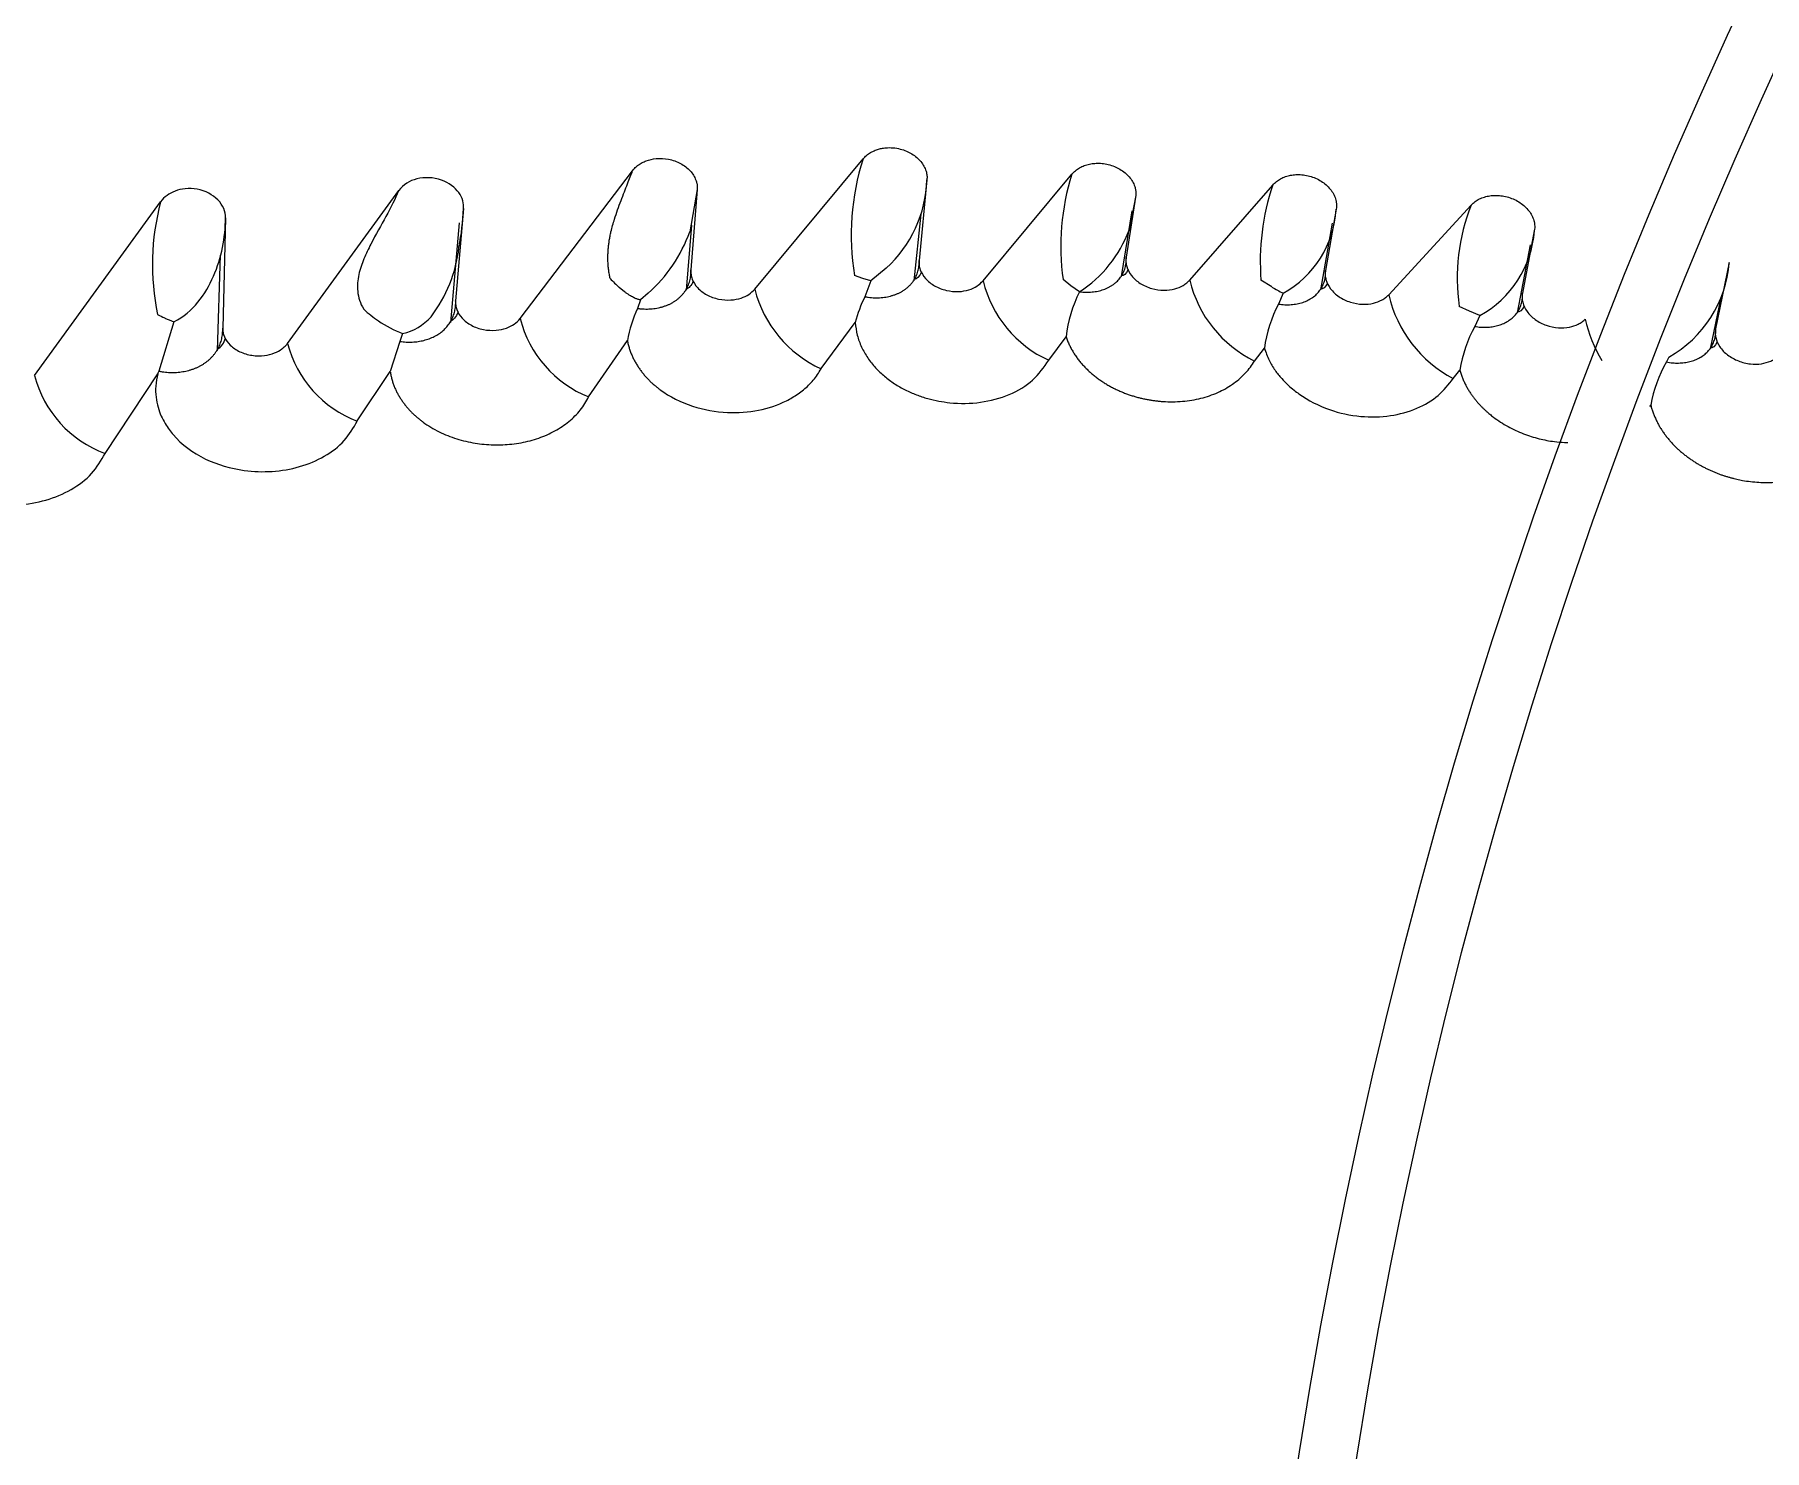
# Model space of a CAD drawing. Header units: millimetres. Extents: x 113490 to 142599, y -20467 to 115.
# Drawn here: x 132199.1 to 132274.4, y -11322.9 to -11261.3 of the extents above; entities that cross this region are included whole.
import ezdxf

# ---------------------------------------------------------------- set-up
doc = ezdxf.new("R2010")
doc.units = ezdxf.units.MM
doc.layers.add('DV3_0', color=7, linetype='Continuous')

msp = doc.modelspace()

# ---------------------------------------------------------------- linework, layer by layer
at = {"layer": 'DV3_0', "color": 7, "linetype": 'Continuous', "lineweight": 15}
for p, q in [((132230.432, -11272.384), (132235.145, -11266.714)), ((132220.213, -11273.662), (132225.109, -11267.226)), ((132237.928, -11267.626), (132237.585, -11271.133)), ((132240.371, -11272.023), (132244.236, -11267.381)), ((132210.082, -11274.741), (132214.921, -11268.092)), ((132227.92, -11268.049), (132227.597, -11269.88)), ((132227.92, -11268.049), (132227.648, -11271.547)), ((132247.016, -11268.372), (132246.602, -11270.995)), ((132247.016, -11268.372), (132246.734, -11269.811)), ((132249.369, -11271.989), (132252.987, -11267.848)), ((132199.065, -11276.136), (132204.554, -11268.58)), ((132217.743, -11268.87), (132217.402, -11272.894)), ((132237.377, -11272.013), (132237.671, -11269.115)), ((132246.406, -11271.837), (132246.863, -11268.975)), ((132255.751, -11268.903), (132255.286, -11271.569)), ((132258.038, -11272.628), (132261.63, -11268.721)), ((132207.378, -11269.278), (132207.257, -11274.078)), ((132217.191, -11273.833), (132217.575, -11269.5)), ((132227.449, -11272.433), (132227.682, -11269.6)), ((132255.082, -11272.414), (132255.595, -11269.509)), ((132264.379, -11269.84), (132263.861, -11272.561)), ((132263.649, -11273.416), (132264.219, -11270.454)), ((132207.036, -11275.057), (132207.164, -11270.896)), ((132272.871, -11271.218), (132272.275, -11274.107)), ((132235.133, -11271.911), (132234.769, -11271.783)), ((132235.487, -11272.014), (132235.133, -11271.911)), ((132235.487, -11272.014), (132235.224, -11272.71)), ((132236.155, -11271.463), (132235.487, -11272.014)), ((132244.199, -11272.241), (132243.854, -11271.968)), ((132252.949, -11272.288), (132252.475, -11271.996)), ((132224.755, -11272.492), (132224.528, -11272.305)), ((132225.451, -11272.847), (132225.32, -11273.219)), ((132225.786, -11272.562), (132225.451, -11272.847)), ((132244.572, -11272.494), (132244.199, -11272.241)), ((132253.439, -11272.557), (132253.236, -11273.033)), ((132272.051, -11274.985), (132272.518, -11272.744)), ((132261.556, -11273.347), (132261.11, -11273.132)), ((132261.999, -11273.522), (132261.556, -11273.347)), ((132261.999, -11273.522), (132261.782, -11274.005)), ((132205.133, -11273.802), (132204.477, -11275.951)), ((132215.093, -11274.319), (132214.977, -11274.657)), ((132233.317, -11275.843), (132234.803, -11273.838)), ((132214.977, -11274.656), (132214.552, -11275.968)), ((132223.195, -11277.07), (132224.88, -11274.618)), ((132243.231, -11275.48), (132243.986, -11274.458)), ((132252.191, -11275.511), (132252.624, -11274.949)), ((132260.846, -11276.271), (132261.137, -11275.909)), ((132270.231, -11275.341), (132270.13, -11275.552)), ((132202.134, -11279.531), (132204.426, -11276.069)), ((132213.12, -11278.121), (132214.552, -11275.969)), ((132269.409, -11277.487), (132269.452, -11277.436))]:
    msp.add_line(p, q, dxfattribs=at)
for centre, radius, start, end in [((132487.238, -11359.99), 343.5, 135.65946, 225.62289), ((132487.238, -11359.99), 346, 136.50602, 225.32035), ((132487.238, -11359.99), 236, 136.9648, 225.2631), ((132487.238, -11359.99), 233.5, 136.53416, 225.78143), ((132245.601, -11270.036), 10.972, 162.37471, 189.16103), ((132232.503, -11267.449), 5.427, 312.296, 358.13143), ((132254.223, -11270.524), 10.469, 162.53028, 187.92677), ((132262.881, -11271.173), 10.438, 161.41958, 184.51786), ((132214.72, -11271.309), 10.526, 164.97852, 191.91893), ((132206.422, -11268.41), 11.331, 349.06813, 357.67529), ((132251.282, -11268.634), 4.478, 298.80975, 356.55241), ((132269.659, -11271.905), 8.637, 158.37466, 188.16785), ((132221.436, -11267.673), 6.544, 311.66045, 340.29001), ((132241.584, -11267.873), 5.503, 302.88493, 339.37731), ((132259.876, -11269.539), 4.514, 298.05831, 356.17038), ((132211.496, -11269.88), 6.089, 322.5529, 353.59676), ((132267.69, -11270.807), 5.197, 299.2753, 355.46575), ((132228.603, -11267.72), 6.134, 223.22575, 228.37628), ((132245.39, -11270.782), 5.17, 193.89391, 245.31738), ((132254.526, -11270.75), 5.303, 193.51577, 243.88026), ((132235.449, -11271.133), 5.171, 194.00425, 245.64619), ((132240.495, -11275.323), 5.883, 153.63558, 165.37797), ((132249.85, -11275.138), 5.903, 153.39439, 173.38892), ((132256.385, -11266.605), 6.641, 238.84802, 243.67369), ((132263.399, -11271.398), 5.5, 192.91951, 242.34532), ((132207.022, -11268.615), 5.518, 241.88123, 245.51623), ((132207.356, -11267.836), 6.367, 245.68778, 249.56068), ((132216.941, -11269.437), 5.208, 227.16039, 236.15131), ((132214.555, -11272.005), 2.375, 283.08875, 318.38586), ((132225.044, -11272.444), 4.981, 194.14416, 248.21618), ((132230.652, -11275.666), 5.866, 155.3442, 169.6972), ((132258.495, -11275.768), 5.928, 152.5189, 172.06076), ((132272.217, -11272.469), 5.751, 192.20873, 211.74243), ((132217.171, -11269.115), 5.603, 236.03035, 248.22972), ((132267.023, -11276.839), 5.959, 151.59531, 171.01625), ((132206.639, -11274.343), 0.757, 300.42452, 346.53043), ((132214.818, -11273.541), 4.886, 194.22725, 249.65983), ((132275.371, -11278.504), 6.015, 150.60731, 169.76493), ((132203.806, -11274.937), 4.89, 194.20217, 250.00772), ((132207.838, -11277.484), 3.694, 155.47332, 157.45242), ((132409.503, -10489.197), 872.245, 252.439478, 259.620226)]:
    msp.add_arc(centre, radius, start, end, dxfattribs=at)
for points, knots in [([(132225.109, -11267.226), (132225.127, -11267.203), (132225.164, -11267.156), (132225.225, -11267.091), (132225.292, -11267.031), (132225.388, -11266.956), (132225.521, -11266.872), (132225.77, -11266.76), (132226.159, -11266.671), (132226.593, -11266.695), (132226.946, -11266.79), (132227.2, -11266.903), (132227.427, -11267.05), (132227.617, -11267.225), (132227.766, -11267.421), (132227.857, -11267.608), (132227.905, -11267.773), (132227.926, -11267.912), (132227.922, -11268.003), (132227.92, -11268.049)], [0, 0, 0, 0, 0.025508, 0.0507, 0.075707, 0.100663, 0.151235, 0.201359, 0.315486, 0.450295, 0.521379, 0.592441, 0.663866, 0.735035, 0.803976, 0.872556, 0.916064, 0.958333, 1, 1, 1, 1]), ([(132235.144, -11266.714), (132235.169, -11266.686), (132235.217, -11266.633), (132235.298, -11266.559), (132235.384, -11266.493), (132235.475, -11266.434), (132235.571, -11266.381), (132235.673, -11266.336), (132235.799, -11266.292), (132235.952, -11266.253), (132236.175, -11266.22), (132236.452, -11266.219), (132236.756, -11266.271), (132237.034, -11266.363), (132237.277, -11266.488), (132237.492, -11266.644), (132237.669, -11266.827), (132237.806, -11267.028), (132237.892, -11267.233), (132237.936, -11267.435), (132237.93, -11267.563), (132237.927, -11267.626)], [0, 0, 0, 0, 0.031379, 0.06194, 0.09187, 0.121366, 0.150636, 0.179892, 0.209347, 0.255339, 0.301145, 0.381241, 0.462609, 0.533215, 0.604284, 0.675064, 0.745219, 0.814233, 0.882728, 0.942077, 1, 1, 1, 1]), ([(132244.236, -11267.381), (132244.261, -11267.353), (132244.311, -11267.298), (132244.394, -11267.224), (132244.483, -11267.157), (132244.576, -11267.098), (132244.676, -11267.046), (132244.78, -11267.002), (132244.926, -11266.954), (132245.115, -11266.914), (132245.361, -11266.895), (132245.624, -11266.911), (132245.895, -11266.967), (132246.157, -11267.061), (132246.397, -11267.193), (132246.61, -11267.355), (132246.783, -11267.542), (132246.914, -11267.746), (132246.988, -11267.936), (132247.022, -11268.101), (132247.032, -11268.238), (132247.021, -11268.328), (132247.016, -11268.372)], [0, 0, 0, 0, 0.031716, 0.062546, 0.092687, 0.122352, 0.151761, 0.181144, 0.210729, 0.268965, 0.327186, 0.394124, 0.462805, 0.532221, 0.602027, 0.672131, 0.741831, 0.809151, 0.876161, 0.918496, 0.959572, 1, 1, 1, 1]), ([(132217.744, -11268.87), (132217.764, -11268.656), (132217.702, -11268.408), (132217.378, -11267.955), (132217.115, -11267.752), (132216.611, -11267.576), (132216.425, -11267.539), (132216.056, -11267.522), (132215.874, -11267.542), (132215.384, -11267.663), (132215.132, -11267.824), (132214.921, -11268.092)], [0, 0, 0, 0, 0.25, 0.25, 0.5, 0.5, 0.625, 0.625, 0.75, 0.75, 1, 1, 1, 1]), ([(132224.133, -11271.921), (132224.12, -11271.86), (132224.094, -11271.738), (132224.066, -11271.553), (132224.046, -11271.368), (132224.035, -11271.183), (132224.032, -11270.997), (132224.036, -11270.811), (132224.048, -11270.625), (132224.068, -11270.439), (132224.094, -11270.254), (132224.127, -11270.07), (132224.193, -11269.76), (132224.344, -11269.242), (132224.55, -11268.663), (132224.747, -11268.153), (132224.882, -11267.807), (132225.001, -11267.503), (132225.075, -11267.313), (132225.109, -11267.226)], [0, 0, 0, 0, 0.038117, 0.07613, 0.114071, 0.151973, 0.189866, 0.227782, 0.265755, 0.303816, 0.342, 0.380339, 0.418871, 0.537049, 0.713887, 0.799551, 0.875741, 0.942523, 1, 1, 1, 1]), ([(132252.987, -11267.848), (132253.012, -11267.821), (132253.062, -11267.768), (132253.145, -11267.696), (132253.235, -11267.632), (132253.33, -11267.575), (132253.432, -11267.525), (132253.54, -11267.483), (132253.688, -11267.439), (132253.879, -11267.402), (132254.126, -11267.39), (132254.389, -11267.413), (132254.752, -11267.497), (132255.09, -11267.66), (132255.367, -11267.882), (132255.536, -11268.074), (132255.663, -11268.282), (132255.733, -11268.474), (132255.763, -11268.638), (132255.77, -11268.773), (132255.758, -11268.86), (132255.751, -11268.903)], [0, 0, 0, 0, 0.031146, 0.061614, 0.09162, 0.121391, 0.151159, 0.181156, 0.211609, 0.269627, 0.327746, 0.395622, 0.463618, 0.603589, 0.673607, 0.742832, 0.811081, 0.878773, 0.920378, 0.960587, 1, 1, 1, 1]), ([(132207.378, -11269.278), (132207.389, -11269.01), (132207.269, -11268.726), (132206.826, -11268.27), (132206.502, -11268.101), (132205.975, -11268.004), (132205.793, -11267.998), (132205.463, -11268.028), (132205.315, -11268.065), (132204.92, -11268.212), (132204.721, -11268.359), (132204.554, -11268.58)], [0, 0, 0, 0, 0.25, 0.25, 0.5, 0.5, 0.625, 0.625, 0.75, 0.75, 1, 1, 1, 1]), ([(132214.921, -11268.092), (132214.768, -11268.451), (132214.579, -11268.826), (132214.159, -11269.6), (132213.926, -11269.999), (132213.602, -11270.628), (132213.498, -11270.842), (132213.316, -11271.284), (132213.237, -11271.511), (132213.134, -11271.984), (132213.11, -11272.229), (132213.162, -11272.735), (132213.238, -11272.995), (132213.4, -11273.255)], [0, 0, 0, 0, 0.25, 0.25, 0.5, 0.5, 0.625, 0.625, 0.75, 0.75, 0.875, 0.875, 1, 1, 1, 1]), ([(132261.63, -11268.721), (132261.656, -11268.695), (132261.708, -11268.642), (132261.795, -11268.572), (132261.888, -11268.509), (132261.987, -11268.454), (132262.092, -11268.407), (132262.204, -11268.369), (132262.356, -11268.329), (132262.551, -11268.299), (132262.799, -11268.296), (132263.061, -11268.328), (132263.419, -11268.423), (132263.751, -11268.596), (132264.019, -11268.823), (132264.182, -11269.017), (132264.302, -11269.225), (132264.368, -11269.415), (132264.395, -11269.578), (132264.4, -11269.712), (132264.386, -11269.798), (132264.379, -11269.84)], [0, 0, 0, 0, 0.031713, 0.062722, 0.093257, 0.123559, 0.153875, 0.18445, 0.215527, 0.274306, 0.333143, 0.399409, 0.46867, 0.607322, 0.676893, 0.745711, 0.812797, 0.879466, 0.920797, 0.960781, 1, 1, 1, 1]), ([(132205.133, -11273.801), (132205.549, -11273.59), (132205.896, -11273.289), (132206.463, -11272.604), (132206.683, -11272.219), (132207.207, -11271.011), (132207.374, -11270.136), (132207.378, -11269.278)], [0, 0, 0, 0, 0.25, 0.25, 0.5, 0.5, 1, 1, 1, 1]), ([(132235.224, -11272.71), (132235.272, -11272.718), (132235.369, -11272.735), (132235.513, -11272.75), (132235.656, -11272.758), (132235.797, -11272.758), (132235.937, -11272.75), (132236.074, -11272.735), (132236.208, -11272.713), (132236.338, -11272.683), (132236.464, -11272.647), (132236.586, -11272.603), (132236.703, -11272.552), (132236.814, -11272.495), (132236.919, -11272.432), (132237.018, -11272.361), (132237.11, -11272.285), (132237.194, -11272.203), (132237.271, -11272.115), (132237.341, -11272.023), (132237.402, -11271.925), (132237.456, -11271.823), (132237.5, -11271.716), (132237.536, -11271.606), (132237.563, -11271.493), (132237.581, -11271.376), (132237.589, -11271.256), (132237.586, -11271.174), (132237.585, -11271.133)], [0, 0, 0, 0, 0.03635, 0.07273, 0.109195, 0.145785, 0.18253, 0.219454, 0.256572, 0.293894, 0.331425, 0.369168, 0.407127, 0.445304, 0.483704, 0.522336, 0.561201, 0.600293, 0.6396, 0.679103, 0.718783, 0.758619, 0.798589, 0.838676, 0.878865, 0.919147, 0.959523, 1, 1, 1, 1]), ([(132237.585, -11271.133), (132237.582, -11271.2), (132237.578, -11271.335), (132237.647, -11271.609), (132237.846, -11271.94), (132238.248, -11272.26), (132238.758, -11272.458), (132239.288, -11272.509), (132239.747, -11272.43), (132240.12, -11272.27), (132240.287, -11272.105), (132240.371, -11272.023)], [0, 0, 0, 0, 0.062877, 0.126608, 0.260241, 0.399696, 0.542496, 0.679625, 0.796829, 0.899164, 1, 1, 1, 1]), ([(132244.572, -11272.494), (132244.619, -11272.499), (132244.712, -11272.51), (132244.85, -11272.516), (132244.986, -11272.515), (132245.12, -11272.506), (132245.251, -11272.49), (132245.379, -11272.466), (132245.502, -11272.436), (132245.622, -11272.398), (132245.737, -11272.353), (132245.846, -11272.301), (132245.95, -11272.243), (132246.047, -11272.179), (132246.137, -11272.107), (132246.221, -11272.03), (132246.297, -11271.947), (132246.365, -11271.859), (132246.425, -11271.765), (132246.478, -11271.667), (132246.521, -11271.564), (132246.557, -11271.457), (132246.583, -11271.346), (132246.599, -11271.232), (132246.607, -11271.115), (132246.604, -11271.035), (132246.603, -11270.995)], [0, 0, 0, 0, 0.039263, 0.078632, 0.118156, 0.157871, 0.197801, 0.237963, 0.278368, 0.319021, 0.359921, 0.401069, 0.442466, 0.484112, 0.526013, 0.568169, 0.61057, 0.653199, 0.696036, 0.739059, 0.782243, 0.825567, 0.869013, 0.912569, 0.956229, 1, 1, 1, 1]), ([(132246.603, -11270.995), (132246.596, -11271.062), (132246.584, -11271.196), (132246.636, -11271.473), (132246.816, -11271.813), (132247.2, -11272.152), (132247.702, -11272.374), (132248.233, -11272.45), (132248.71, -11272.392), (132249.035, -11272.259), (132249.244, -11272.117), (132249.327, -11272.032), (132249.369, -11271.989)], [0, 0, 0, 0, 0.062338, 0.125017, 0.257071, 0.394997, 0.536428, 0.673014, 0.791161, 0.896295, 0.948365, 1, 1, 1, 1]), ([(132225.32, -11273.219), (132225.369, -11273.225), (132225.465, -11273.238), (132225.608, -11273.247), (132225.751, -11273.248), (132225.891, -11273.242), (132226.029, -11273.229), (132226.164, -11273.209), (132226.296, -11273.181), (132226.425, -11273.147), (132226.549, -11273.105), (132226.668, -11273.057), (132226.783, -11273.002), (132226.892, -11272.941), (132226.995, -11272.874), (132227.092, -11272.8), (132227.181, -11272.72), (132227.264, -11272.635), (132227.34, -11272.545), (132227.408, -11272.449), (132227.468, -11272.349), (132227.52, -11272.245), (132227.564, -11272.137), (132227.599, -11272.025), (132227.625, -11271.91), (132227.643, -11271.791), (132227.651, -11271.67), (132227.649, -11271.588), (132227.648, -11271.547)], [0, 0, 0, 0, 0.036197, 0.072449, 0.108805, 0.145302, 0.181969, 0.218829, 0.255895, 0.293178, 0.330681, 0.36841, 0.406365, 0.44455, 0.482967, 0.521625, 0.560522, 0.599652, 0.639002, 0.678553, 0.718287, 0.758181, 0.798216, 0.838373, 0.878636, 0.918996, 0.959449, 1, 1, 1, 1]), ([(132227.648, -11271.547), (132227.646, -11271.613), (132227.645, -11271.747), (132227.718, -11272.017), (132227.923, -11272.342), (132228.329, -11272.651), (132228.841, -11272.837), (132229.37, -11272.877), (132229.823, -11272.789), (132230.187, -11272.626), (132230.35, -11272.464), (132230.431, -11272.384)], [0, 0, 0, 0, 0.063185, 0.126951, 0.260797, 0.40074, 0.544357, 0.682744, 0.800384, 0.900929, 1, 1, 1, 1]), ([(132253.236, -11273.032), (132253.282, -11273.039), (132253.376, -11273.052), (132253.515, -11273.061), (132253.652, -11273.062), (132253.787, -11273.056), (132253.919, -11273.043), (132254.048, -11273.022), (132254.173, -11272.993), (132254.294, -11272.958), (132254.41, -11272.915), (132254.52, -11272.865), (132254.625, -11272.809), (132254.724, -11272.746), (132254.815, -11272.676), (132254.9, -11272.6), (132254.977, -11272.518), (132255.046, -11272.431), (132255.107, -11272.338), (132255.16, -11272.24), (132255.205, -11272.138), (132255.24, -11272.031), (132255.267, -11271.921), (132255.284, -11271.807), (132255.291, -11271.689), (132255.288, -11271.609), (132255.286, -11271.569)], [0, 0, 0, 0, 0.039308, 0.078715, 0.118272, 0.158014, 0.197968, 0.238151, 0.278572, 0.319236, 0.360144, 0.401296, 0.442692, 0.484334, 0.526227, 0.568372, 0.61076, 0.653375, 0.696196, 0.7392, 0.782363, 0.825665, 0.869086, 0.912616, 0.956252, 1, 1, 1, 1]), ([(132255.286, -11271.569), (132255.279, -11271.635), (132255.264, -11271.768), (132255.311, -11272.044), (132255.483, -11272.386), (132255.857, -11272.732), (132256.35, -11272.968), (132256.879, -11273.059), (132257.361, -11273.016), (132257.693, -11272.891), (132257.908, -11272.754), (132257.995, -11272.67), (132258.038, -11272.628)], [0, 0, 0, 0, 0.061793, 0.123993, 0.255432, 0.392788, 0.533695, 0.669756, 0.788817, 0.895724, 0.947977, 1, 1, 1, 1]), ([(132214.977, -11274.657), (132215.023, -11274.663), (132215.113, -11274.675), (132215.247, -11274.685), (132215.381, -11274.689), (132215.513, -11274.686), (132215.643, -11274.677), (132215.771, -11274.661), (132215.897, -11274.64), (132216.019, -11274.612), (132216.139, -11274.579), (132216.255, -11274.539), (132216.367, -11274.494), (132216.475, -11274.443), (132216.578, -11274.387), (132216.677, -11274.325), (132216.77, -11274.258), (132216.857, -11274.186), (132216.939, -11274.109), (132217.015, -11274.027), (132217.084, -11273.941), (132217.148, -11273.851), (132217.205, -11273.757), (132217.255, -11273.659), (132217.298, -11273.558), (132217.334, -11273.454), (132217.363, -11273.347), (132217.385, -11273.237), (132217.399, -11273.125), (132217.406, -11273.01), (132217.403, -11272.933), (132217.403, -11272.894)], [0, 0, 0, 0, 0.032504, 0.065034, 0.09763, 0.130323, 0.163139, 0.196097, 0.229212, 0.262493, 0.295949, 0.329583, 0.363398, 0.397396, 0.431579, 0.465949, 0.500512, 0.535269, 0.570217, 0.605349, 0.640654, 0.676117, 0.711723, 0.747456, 0.783298, 0.819236, 0.855255, 0.891346, 0.927501, 0.963718, 1, 1, 1, 1]), ([(132217.403, -11272.894), (132217.401, -11272.957), (132217.398, -11273.084), (132217.465, -11273.348), (132217.664, -11273.671), (132218.074, -11273.981), (132218.598, -11274.164), (132219.139, -11274.196), (132219.602, -11274.096), (132219.973, -11273.919), (132220.134, -11273.747), (132220.213, -11273.662)], [0, 0, 0, 0, 0.059834, 0.119385, 0.252539, 0.392535, 0.537276, 0.677664, 0.796291, 0.899174, 1, 1, 1, 1]), ([(132225.451, -11272.848), (132225.436, -11272.847), (132225.403, -11272.845), (132225.35, -11272.831), (132225.289, -11272.81), (132225.219, -11272.781), (132225.141, -11272.743), (132225.054, -11272.695), (132224.96, -11272.637), (132224.859, -11272.57), (132224.79, -11272.519), (132224.755, -11272.492)], [0, 0, 0, 0, 0.056089, 0.124598, 0.206448, 0.302197, 0.412221, 0.536796, 0.676151, 0.830488, 1, 1, 1, 1]), ([(132261.782, -11274.004), (132261.825, -11274.011), (132261.912, -11274.025), (132262.042, -11274.036), (132262.17, -11274.041), (132262.297, -11274.04), (132262.421, -11274.032), (132262.543, -11274.017), (132262.662, -11273.996), (132262.777, -11273.969), (132262.889, -11273.935), (132262.996, -11273.895), (132263.099, -11273.849), (132263.197, -11273.797), (132263.289, -11273.74), (132263.375, -11273.676), (132263.455, -11273.607), (132263.529, -11273.533), (132263.596, -11273.454), (132263.656, -11273.37), (132263.709, -11273.281), (132263.755, -11273.189), (132263.793, -11273.092), (132263.823, -11272.992), (132263.846, -11272.889), (132263.86, -11272.782), (132263.866, -11272.673), (132263.862, -11272.598), (132263.861, -11272.561)], [0, 0, 0, 0, 0.036321, 0.072718, 0.109234, 0.145898, 0.182734, 0.219757, 0.256977, 0.294401, 0.332028, 0.36986, 0.407896, 0.446136, 0.484582, 0.52324, 0.56211, 0.601186, 0.640456, 0.679905, 0.719515, 0.759268, 0.799145, 0.83913, 0.879212, 0.919383, 0.959642, 1, 1, 1, 1]), ([(132263.861, -11272.561), (132263.852, -11272.626), (132263.836, -11272.756), (132263.877, -11273.03), (132264.039, -11273.372), (132264.402, -11273.726), (132264.885, -11273.974), (132265.41, -11274.083), (132265.897, -11274.057), (132266.239, -11273.941), (132266.462, -11273.809), (132266.552, -11273.726), (132266.597, -11273.685)], [0, 0, 0, 0, 0.060985, 0.122416, 0.252786, 0.389221, 0.529399, 0.664878, 0.785138, 0.894075, 0.94721, 1, 1, 1, 1]), ([(132204.477, -11275.951), (132204.524, -11275.959), (132204.619, -11275.977), (132204.76, -11275.995), (132204.902, -11276.006), (132205.042, -11276.01), (132205.18, -11276.008), (132205.318, -11275.999), (132205.453, -11275.984), (132205.585, -11275.962), (132205.715, -11275.934), (132205.842, -11275.9), (132205.965, -11275.86), (132206.084, -11275.815), (132206.199, -11275.763), (132206.31, -11275.706), (132206.416, -11275.643), (132206.516, -11275.575), (132206.611, -11275.502), (132206.7, -11275.424), (132206.783, -11275.341), (132206.86, -11275.254), (132206.931, -11275.163), (132206.996, -11275.068), (132207.054, -11274.969), (132207.105, -11274.867), (132207.149, -11274.762), (132207.186, -11274.654), (132207.216, -11274.543), (132207.238, -11274.43), (132207.252, -11274.314), (132207.26, -11274.197), (132207.258, -11274.117), (132207.257, -11274.078)], [0, 0, 0, 0, 0.0308, 0.061553, 0.0923, 0.12308, 0.15392, 0.184844, 0.21587, 0.247013, 0.278282, 0.309684, 0.341225, 0.372909, 0.40474, 0.43672, 0.468856, 0.501152, 0.533613, 0.566237, 0.599017, 0.631943, 0.665003, 0.698182, 0.731466, 0.764839, 0.798288, 0.831798, 0.865358, 0.898961, 0.932602, 0.96628, 1, 1, 1, 1]), ([(132207.257, -11274.078), (132207.26, -11274.142), (132207.265, -11274.273), (132207.351, -11274.534), (132207.571, -11274.844), (132207.994, -11275.128), (132208.52, -11275.286), (132209.051, -11275.294), (132209.502, -11275.182), (132209.794, -11275.023), (132209.976, -11274.872), (132210.047, -11274.785), (132210.083, -11274.741)], [0, 0, 0, 0, 0.061908, 0.124385, 0.257007, 0.397443, 0.542002, 0.681801, 0.798875, 0.900107, 0.950437, 1, 1, 1, 1]), ([(132234.803, -11273.838), (132234.826, -11274.022), (132234.873, -11274.384), (132235.066, -11274.901), (132235.335, -11275.377), (132235.674, -11275.805), (132236.069, -11276.181), (132236.507, -11276.504), (132236.974, -11276.772), (132237.459, -11276.986), (132237.95, -11277.148), (132238.438, -11277.26), (132239.206, -11277.372), (132240.271, -11277.359), (132241.531, -11277.023), (132242.595, -11276.393), (132243.02, -11275.783), (132243.231, -11275.48)], [0, 0, 0, 0, 0.056984, 0.112394, 0.166426, 0.219197, 0.270615, 0.320697, 0.369338, 0.416332, 0.461649, 0.505209, 0.546802, 0.662944, 0.777664, 0.889951, 1, 1, 1, 1]), ([(132270.13, -11275.552), (132270.175, -11275.56), (132270.265, -11275.576), (132270.398, -11275.59), (132270.53, -11275.598), (132270.66, -11275.599), (132270.788, -11275.593), (132270.914, -11275.58), (132271.036, -11275.56), (132271.155, -11275.534), (132271.271, -11275.501), (132271.381, -11275.462), (132271.488, -11275.417), (132271.589, -11275.365), (132271.684, -11275.307), (132271.773, -11275.243), (132271.856, -11275.174), (132271.932, -11275.098), (132272.001, -11275.018), (132272.064, -11274.933), (132272.118, -11274.843), (132272.166, -11274.749), (132272.205, -11274.65), (132272.236, -11274.548), (132272.26, -11274.442), (132272.274, -11274.333), (132272.28, -11274.222), (132272.277, -11274.145), (132272.275, -11274.107)], [0, 0, 0, 0, 0.036418, 0.072901, 0.109493, 0.146225, 0.183122, 0.220199, 0.257467, 0.29493, 0.332591, 0.370449, 0.408503, 0.446754, 0.485203, 0.523858, 0.562717, 0.601777, 0.641023, 0.680442, 0.720013, 0.759719, 0.799541, 0.839463, 0.879472, 0.919563, 0.959735, 1, 1, 1, 1]), ([(132272.275, -11274.107), (132272.266, -11274.17), (132272.247, -11274.297), (132272.283, -11274.566), (132272.435, -11274.906), (132272.782, -11275.265), (132273.251, -11275.526), (132273.77, -11275.655), (132274.262, -11275.649), (132274.615, -11275.547), (132274.847, -11275.422), (132274.941, -11275.342), (132274.987, -11275.302)], [0, 0, 0, 0, 0.059901, 0.12047, 0.249355, 0.384502, 0.523872, 0.659169, 0.781173, 0.892517, 0.946449, 1, 1, 1, 1]), ([(132224.88, -11274.617), (132224.892, -11274.675), (132224.915, -11274.79), (132224.963, -11274.958), (132225.019, -11275.122), (132225.083, -11275.28), (132225.156, -11275.434), (132225.236, -11275.582), (132225.322, -11275.725), (132225.415, -11275.863), (132225.514, -11275.995), (132225.617, -11276.121), (132225.725, -11276.242), (132225.836, -11276.356), (132225.951, -11276.466), (132226.069, -11276.569), (132226.189, -11276.668), (132226.678, -11277.038), (132227.661, -11277.535), (132229.176, -11277.809), (132230.598, -11277.707), (132231.532, -11277.395), (132232.068, -11277.102), (132232.318, -11276.942), (132232.555, -11276.762), (132232.778, -11276.563), (132232.982, -11276.342), (132233.166, -11276.104), (132233.266, -11275.931), (132233.317, -11275.844)], [0, 0, 0, 0, 0.018725, 0.037166, 0.055328, 0.073216, 0.090837, 0.108198, 0.125306, 0.142166, 0.158774, 0.175122, 0.191203, 0.207014, 0.222552, 0.237814, 0.252802, 0.267516, 0.414397, 0.552539, 0.674356, 0.791982, 0.819915, 0.848446, 0.877569, 0.907266, 0.93756, 0.968474, 1, 1, 1, 1]), ([(132243.986, -11274.458), (132244.007, -11274.516), (132244.048, -11274.631), (132244.122, -11274.799), (132244.205, -11274.963), (132244.296, -11275.122), (132244.395, -11275.276), (132244.502, -11275.425), (132244.617, -11275.569), (132244.737, -11275.707), (132244.864, -11275.839), (132244.997, -11275.966), (132245.134, -11276.087), (132245.277, -11276.202), (132245.423, -11276.311), (132245.574, -11276.413), (132245.728, -11276.51), (132245.884, -11276.601), (132246.044, -11276.686), (132246.205, -11276.764), (132246.367, -11276.837), (132246.531, -11276.904), (132246.696, -11276.965), (132246.862, -11277.02), (132247.027, -11277.07), (132247.193, -11277.114), (132247.357, -11277.152), (132247.521, -11277.186), (132247.683, -11277.214), (132247.843, -11277.237), (132248.002, -11277.256), (132248.159, -11277.27), (132248.404, -11277.285), (132248.738, -11277.288), (132249.157, -11277.26), (132249.564, -11277.201), (132249.956, -11277.112), (132250.328, -11276.993), (132250.679, -11276.846), (132251.004, -11276.674), (132251.302, -11276.479), (132251.571, -11276.263), (132251.809, -11276.028), (132252.019, -11275.779), (132252.134, -11275.601), (132252.191, -11275.511)], [0, 0, 0, 0, 0.020265, 0.040362, 0.060299, 0.080088, 0.099727, 0.119211, 0.138533, 0.157691, 0.176685, 0.195515, 0.214185, 0.232696, 0.251049, 0.269235, 0.287245, 0.305077, 0.322728, 0.340193, 0.357468, 0.374554, 0.391452, 0.408158, 0.42466, 0.440946, 0.457006, 0.472836, 0.488431, 0.50379, 0.518914, 0.533803, 0.548464, 0.58879, 0.628732, 0.668197, 0.707141, 0.745574, 0.783486, 0.820843, 0.857649, 0.893915, 0.929697, 0.965055, 1, 1, 1, 1]), ([(132252.624, -11274.949), (132252.685, -11275.126), (132252.802, -11275.461), (132253.069, -11275.902), (132253.354, -11276.264), (132253.636, -11276.549), (132253.892, -11276.768), (132254.442, -11277.182), (132255.39, -11277.669), (132256.786, -11277.969), (132258.107, -11277.94), (132259.273, -11277.619), (132260.233, -11277.058), (132260.645, -11276.529), (132260.846, -11276.27)], [0, 0, 0, 0, 0.06146, 0.116298, 0.164324, 0.205355, 0.239277, 0.265978, 0.411092, 0.542777, 0.664709, 0.7817, 0.893337, 1, 1, 1, 1]), ([(132261.137, -11275.909), (132261.154, -11275.967), (132261.187, -11276.081), (132261.248, -11276.246), (132261.316, -11276.405), (132261.389, -11276.556), (132261.468, -11276.701), (132261.551, -11276.837), (132261.637, -11276.967), (132261.725, -11277.089), (132261.816, -11277.204), (132261.907, -11277.312), (132261.998, -11277.413), (132262.089, -11277.508), (132262.179, -11277.596), (132262.267, -11277.678), (132262.353, -11277.755), (132262.437, -11277.825), (132262.518, -11277.89), (132262.769, -11278.085), (132263.217, -11278.375), (132263.893, -11278.687), (132264.574, -11278.902), (132265.178, -11279.016), (132265.598, -11279.053), (132265.794, -11279.06), (132265.842, -11279.062)], [0, 0, 0, 0, 0.0196115, 0.0386524, 0.0571258, 0.0750345, 0.0923787, 0.1091517, 0.1253469, 0.140959, 0.1559834, 0.1704164, 0.1842551, 0.1974966, 0.2101385, 0.2221786, 0.2336146, 0.2444433, 0.2546604, 0.2642622, 0.338176, 0.4086348, 0.475365, 0.5379757, 0.5797883, 0.5930933, 0.5930933, 0.5930933, 0.5930933]), ([(132204.426, -11276.068), (132204.391, -11276.245), (132204.323, -11276.584), (132204.341, -11277.075), (132204.427, -11277.512), (132204.566, -11277.893), (132204.733, -11278.217), (132204.912, -11278.486), (132205.387, -11279.084), (132206.413, -11279.849), (132207.995, -11280.304), (132209.416, -11280.357), (132210.621, -11280.152), (132211.708, -11279.694), (132212.607, -11279.013), (132212.95, -11278.419), (132213.12, -11278.122)], [0, 0, 0, 0, 0.048925, 0.093655, 0.134306, 0.170925, 0.203488, 0.231939, 0.256204, 0.402666, 0.539546, 0.631908, 0.72499, 0.817513, 0.909081, 1, 1, 1, 1]), ([(132214.552, -11275.968), (132214.562, -11276.024), (132214.581, -11276.136), (132214.621, -11276.301), (132214.67, -11276.461), (132214.727, -11276.616), (132214.792, -11276.767), (132214.865, -11276.913), (132214.944, -11277.053), (132215.029, -11277.188), (132215.119, -11277.319), (132215.215, -11277.443), (132215.315, -11277.563), (132215.419, -11277.677), (132215.527, -11277.786), (132215.637, -11277.889), (132215.75, -11277.987), (132215.865, -11278.08), (132216.157, -11278.3), (132216.666, -11278.606), (132217.434, -11278.913), (132218.236, -11279.1), (132218.914, -11279.164), (132219.452, -11279.161), (132219.855, -11279.13), (132220.253, -11279.071), (132220.644, -11278.984), (132221.022, -11278.87), (132221.384, -11278.728), (132221.726, -11278.559), (132222.045, -11278.364), (132222.339, -11278.147), (132222.604, -11277.907), (132222.837, -11277.646), (132223.038, -11277.368), (132223.143, -11277.17), (132223.195, -11277.07)], [0, 0, 0, 0, 0.017623, 0.034973, 0.052055, 0.068874, 0.085436, 0.101746, 0.117812, 0.133641, 0.149237, 0.164597, 0.179712, 0.194575, 0.209181, 0.223525, 0.237606, 0.251423, 0.264974, 0.33949, 0.412534, 0.48378, 0.552719, 0.587372, 0.622116, 0.656917, 0.691706, 0.726411, 0.760969, 0.795394, 0.829729, 0.863972, 0.898084, 0.932071, 0.966027, 1, 1, 1, 1]), ([(132269.452, -11277.436), (132269.467, -11277.491), (132269.496, -11277.601), (132269.551, -11277.764), (132269.614, -11277.923), (132269.683, -11278.078), (132269.76, -11278.23), (132269.843, -11278.377), (132269.932, -11278.52), (132270.026, -11278.659), (132270.126, -11278.793), (132270.231, -11278.923), (132270.34, -11279.048), (132270.453, -11279.169), (132270.57, -11279.285), (132270.69, -11279.396), (132270.813, -11279.503), (132270.939, -11279.605), (132271.067, -11279.702), (132271.198, -11279.794), (132271.329, -11279.882), (132271.463, -11279.965), (132271.597, -11280.043), (132271.732, -11280.117), (132271.867, -11280.187), (132272.003, -11280.252), (132272.139, -11280.313), (132272.275, -11280.369), (132272.41, -11280.422), (132272.544, -11280.47), (132272.678, -11280.515), (132272.81, -11280.555), (132272.941, -11280.592), (132273.07, -11280.626), (132273.198, -11280.656), (132273.323, -11280.683), (132273.639, -11280.743), (132274.142, -11280.802), (132274.813, -11280.801), (132275.438, -11280.724), (132275.936, -11280.598), (132276.323, -11280.458), (132276.62, -11280.324), (132276.9, -11280.17), (132277.159, -11279.995), (132277.397, -11279.802), (132277.614, -11279.594), (132277.738, -11279.442), (132277.802, -11279.356)], [0, 0, 0, 0, 0.018494, 0.036794, 0.054904, 0.072829, 0.090574, 0.108139, 0.12552, 0.142715, 0.159724, 0.176546, 0.19318, 0.209627, 0.225889, 0.241965, 0.257853, 0.273549, 0.289049, 0.304351, 0.319453, 0.334354, 0.349052, 0.363545, 0.377834, 0.391919, 0.405799, 0.419467, 0.432916, 0.446141, 0.45914, 0.471909, 0.484449, 0.496758, 0.508837, 0.520687, 0.532311, 0.597667, 0.660015, 0.719165, 0.775243, 0.807872, 0.84032, 0.872579, 0.904661, 0.936593, 0.968377, 1, 1, 1, 1]), ([(132193.405, -11277.498), (132193.363, -11277.681), (132193.284, -11278.028), (132193.293, -11278.531), (132193.374, -11278.975), (132193.508, -11279.357), (132193.67, -11279.676), (132193.84, -11279.936), (132194.304, -11280.533), (132195.327, -11281.304), (132196.92, -11281.761), (132198.353, -11281.812), (132199.573, -11281.606), (132200.683, -11281.142), (132201.609, -11280.447), (132201.959, -11279.837), (132202.134, -11279.532)], [0, 0, 0, 0, 0.049983, 0.095305, 0.136089, 0.172395, 0.204188, 0.231394, 0.253924, 0.400322, 0.537539, 0.629207, 0.722264, 0.815359, 0.907832, 1, 1, 1, 1])]:
    msp.add_open_spline(points, degree=3, knots=knots, dxfattribs=at)
for points in [[(132227.752, -11272.028), (132227.662, -11272.238), (132227.557, -11272.353), (132227.438, -11272.375)], [(132237.687, -11271.634), (132237.594, -11271.839), (132237.487, -11271.948), (132237.366, -11271.958)], [(132246.688, -11271.533), (132246.593, -11271.723), (132246.493, -11271.812), (132246.388, -11271.801)], [(132255.367, -11272.118), (132255.272, -11272.307), (132255.171, -11272.394), (132255.065, -11272.381)], [(132217.507, -11273.373), (132217.414, -11273.606), (132217.305, -11273.74), (132217.179, -11273.774)], [(132263.937, -11273.12), (132263.841, -11273.31), (132263.739, -11273.399), (132263.631, -11273.385)], [(132272.346, -11274.672), (132272.251, -11274.87), (132272.146, -11274.965), (132272.032, -11274.956)]]:
    msp.add_open_spline(points, degree=3, dxfattribs=at)

doc.saveas('drawing.dxf')
